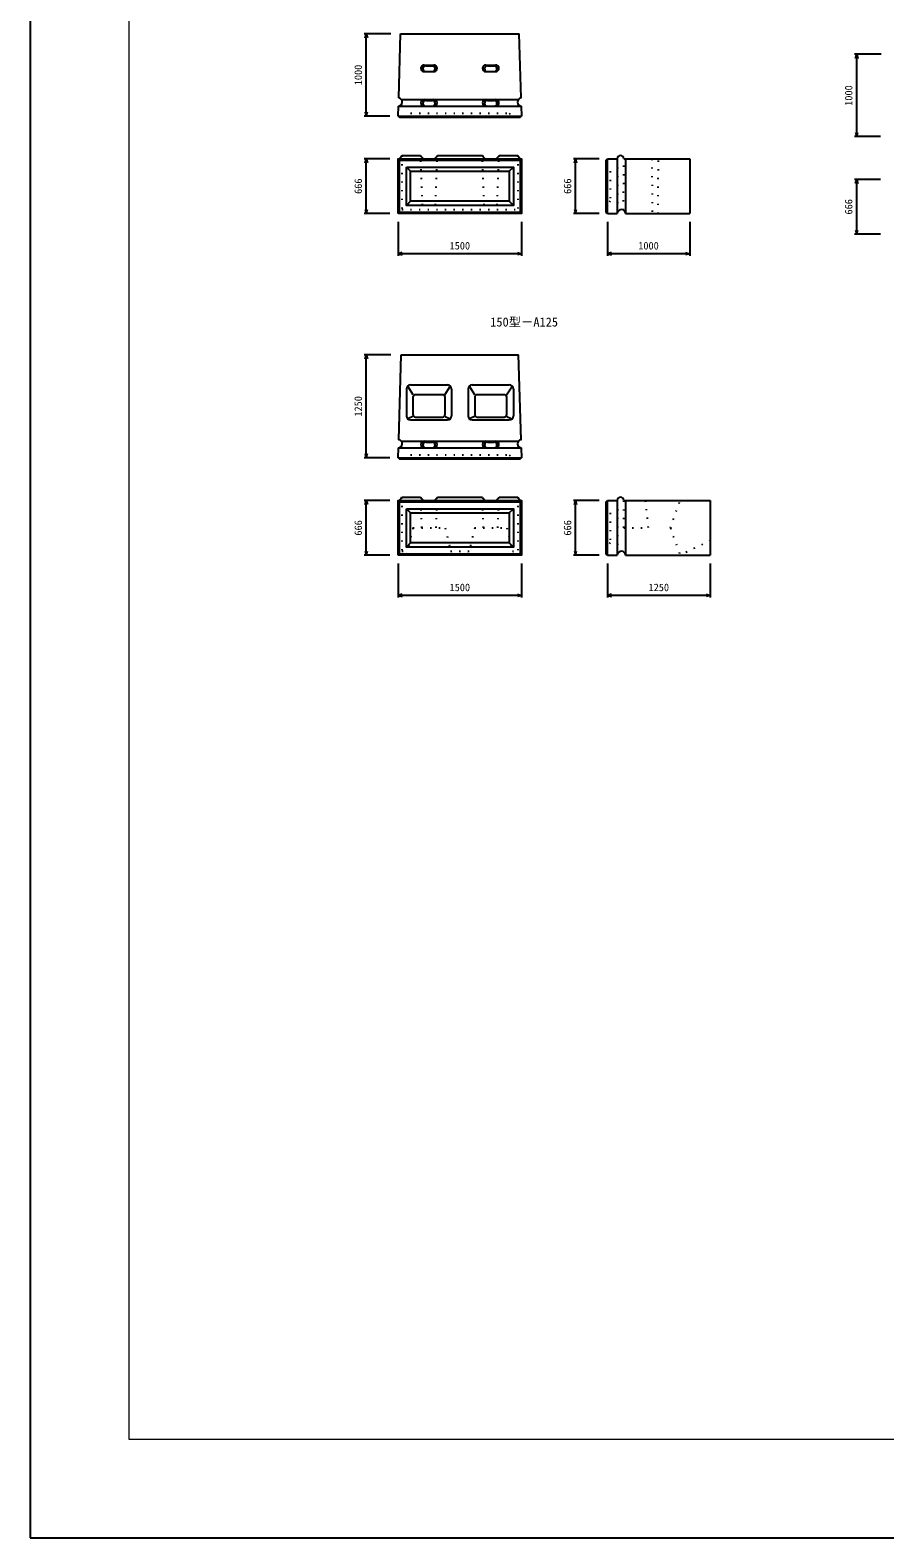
# Model space of a CAD drawing. Units: millimetres, scale not verified. Extents: x -25200 to 25200, y -17820 to 17820.
# Drawn here: x -25200 to -14811, y -17820 to 492 of the extents above; entities that cross this region are included whole.
import ezdxf
from ezdxf.enums import TextEntityAlignment as Align

# ---------------------------------------------------------------- set-up
doc = ezdxf.new("R2010")
doc.units = ezdxf.units.MM
doc.header["$LTSCALE"] = 60
doc.linetypes.add('DOTTED', pattern=[1.75, 0.25, -1.5])
for name, color, linetype, lineweight in [('0-0_DIM', 7, 'Continuous', 25), ('0-1_Defpoints', 5, 'Continuous', 25), ('0-4_OUTLINE', 3, 'Continuous', 25), ('0-5_OUTLINE2', 4, 'Continuous', 25), ('0-6_TXT', 7, 'Continuous', 25), ('0-7_WAKU', 3, 'Continuous', 13)]:
    doc.layers.add(name, color=color, linetype=linetype, lineweight=lineweight)
doc.styles.add('ＭＳ ゴシック', font='')
doc.styles.get('ＭＳ ゴシック').set_extended_font_data('MS Gothic')

msp = doc.modelspace()

# ---------------------------------------------------------------- linework, layer by layer
at = {"layer": '0-0_DIM'}
for p, q in [((-20816.71, 448.61), (-21139.3, 448.61)), ((-21114.3, -551.39), (-21114.3, 448.61)), ((-14855.79, 198.61), (-15178.38, 198.61)), ((-15153.38, -801.39), (-15153.38, 198.61)), ((-20826.71, -551.39), (-21139.3, -551.39)), ((-14865.79, -801.39), (-15178.38, -801.39)), ((-20826.71, -1070.01), (-21139.3, -1070.01)), ((-21114.3, -1736.01), (-21114.3, -1070.01)), ((-18283.1, -1070.01), (-18595.69, -1070.01)), ((-18570.69, -1736.01), (-18570.69, -1070.01)), ((-14865.79, -1320.01), (-15178.38, -1320.01)), ((-15153.38, -1986.01), (-15153.38, -1320.01)), ((-20826.71, -1736.01), (-21139.3, -1736.01)), ((-18283.1, -1736.01), (-18595.69, -1736.01)), ((-20726.71, -1836.01), (-20726.71, -2248.6)), ((-19226.71, -1836.01), (-19226.71, -2248.6)), ((-18183.1, -1836.01), (-18183.1, -2248.6)), ((-17183.1, -1836.01), (-17183.1, -2248.6)), ((-14865.79, -1986.01), (-15178.38, -1986.01)), ((-19226.71, -2223.6), (-20726.71, -2223.6)), ((-17183.1, -2223.6), (-18183.1, -2223.6)), ((-20816.71, -3451.39), (-21139.3, -3451.39)), ((-21114.3, -4701.39), (-21114.3, -3451.39)), ((-20826.71, -4701.39), (-21139.3, -4701.39)), ((-20826.71, -5220.01), (-21139.3, -5220.01)), ((-21114.3, -5886.01), (-21114.3, -5220.01)), ((-18283.1, -5220.01), (-18595.69, -5220.01)), ((-18570.69, -5886.01), (-18570.69, -5220.01)), ((-20826.71, -5886.01), (-21139.3, -5886.01)), ((-20726.71, -5986.01), (-20726.71, -6398.6)), ((-19226.71, -5986.01), (-19226.71, -6398.6)), ((-18283.1, -5886.01), (-18595.69, -5886.01)), ((-18183.1, -5986.01), (-18183.1, -6398.6)), ((-16933.1, -5986.01), (-16933.1, -6398.6)), ((-19226.71, -6373.6), (-20726.71, -6373.6)), ((-16933.1, -6373.6), (-18183.1, -6373.6))]:
    msp.add_line(p, q, dxfattribs=at)
for points in [[(-21127.69, 398.61), (-21114.3, 448.61), (-21100.9, 398.61)], [(-15166.78, 148.61), (-15153.38, 198.61), (-15139.99, 148.61)], [(-21127.69, -501.39), (-21114.3, -551.39), (-21100.9, -501.39)], [(-15166.78, -751.39), (-15153.38, -801.39), (-15139.99, -751.39)], [(-21127.69, -1120.01), (-21114.3, -1070.01), (-21100.9, -1120.01)], [(-18584.08, -1120.01), (-18570.69, -1070.01), (-18557.29, -1120.01)], [(-15166.78, -1370.01), (-15153.38, -1320.01), (-15139.99, -1370.01)], [(-21127.69, -1686.01), (-21114.3, -1736.01), (-21100.9, -1686.01)], [(-18584.08, -1686.01), (-18570.69, -1736.01), (-18557.29, -1686.01)], [(-15166.78, -1936.01), (-15153.38, -1986.01), (-15139.99, -1936.01)], [(-20676.71, -2210.2), (-20726.71, -2223.6), (-20676.71, -2237)], [(-19276.71, -2210.2), (-19226.71, -2223.6), (-19276.71, -2237)], [(-18133.1, -2210.2), (-18183.1, -2223.6), (-18133.1, -2237)], [(-17233.1, -2210.2), (-17183.1, -2223.6), (-17233.1, -2237)], [(-21127.69, -3501.39), (-21114.3, -3451.39), (-21100.9, -3501.39)], [(-21127.69, -4651.39), (-21114.3, -4701.39), (-21100.9, -4651.39)], [(-21127.69, -5270.01), (-21114.3, -5220.01), (-21100.9, -5270.01)], [(-18584.08, -5270.01), (-18570.69, -5220.01), (-18557.29, -5270.01)], [(-21127.69, -5836.01), (-21114.3, -5886.01), (-21100.9, -5836.01)], [(-18584.08, -5836.01), (-18570.69, -5886.01), (-18557.29, -5836.01)], [(-20676.71, -6360.2), (-20726.71, -6373.6), (-20676.71, -6387)], [(-19276.71, -6360.2), (-19226.71, -6373.6), (-19276.71, -6387)], [(-18133.1, -6360.2), (-18183.1, -6373.6), (-18133.1, -6387)], [(-16983.1, -6360.2), (-16933.1, -6373.6), (-16983.1, -6387)]]:
    msp.add_lwpolyline(points, dxfattribs=at)
at = {"layer": '0-1_Defpoints'}
msp.add_lwpolyline([(-25200, -17820), (25200, -17820), (25200, 17820), (-25200, 17820)], close=True, dxfattribs=at)
at = {"layer": '0-4_OUTLINE'}
for p, q in [((-20720.43, -331.79), (-20698.14, 448.61)), ((-20698.14, 448.61), (-19255.28, 448.61)), ((-19232.98, -331.79), (-19255.28, 448.61)), ((-20411.71, 68.61), (-20291.71, 68.61)), ((-20392.15, 58.85), (-20311.26, 58.85)), ((-19661.71, 68.61), (-19541.71, 68.61)), ((-19642.15, 58.85), (-19561.26, 58.85)), ((-20411.71, -11.39), (-20291.71, -11.39)), ((-19661.71, -11.39), (-19541.71, -11.39)), ((-20411.71, -351.39), (-20291.71, -351.39)), ((-20392.15, -361.15), (-20311.26, -361.15)), ((-19661.71, -351.39), (-19541.71, -351.39)), ((-19642.15, -361.15), (-19561.26, -361.15)), ((-20726.71, -551.39), (-20723.28, -431.39)), ((-20411.71, -431.39), (-20291.71, -431.39)), ((-19661.71, -431.39), (-19541.71, -431.39)), ((-19230.14, -431.39), (-19226.71, -551.39)), ((-20726.71, -551.39), (-20711.71, -566.39)), ((-20711.71, -566.39), (-19241.71, -566.39)), ((-19241.71, -566.39), (-19226.71, -551.39)), ((-18198.1, -1085.01), (-18183.1, -1070.01)), ((-18198.1, -1721.01), (-18198.1, -1085.01)), ((-18183.1, -1070.01), (-18063.1, -1070.01)), ((-17983.1, -1070.01), (-17183.1, -1070.01)), ((-17183.1, -1070.01), (-17183.1, -1736.01)), ((-18183.1, -1736.01), (-18198.1, -1721.01)), ((-18183.1, -1736.01), (-18063.1, -1736.01)), ((-17963.1, -1736.01), (-17183.1, -1736.01)), ((-20720.43, -4481.79), (-20690.99, -3451.39)), ((-20690.99, -3451.39), (-19262.42, -3451.39)), ((-19232.98, -4481.79), (-19262.42, -3451.39)), ((-20576.71, -3816.39), (-20126.71, -3816.39)), ((-19826.71, -3816.39), (-19376.71, -3816.39)), ((-20626.71, -3866.39), (-20626.71, -4191.39)), ((-20546.71, -3966.39), (-20546.71, -4176.39)), ((-20186.71, -3936.39), (-20516.71, -3936.39)), ((-20156.71, -4176.39), (-20156.71, -3966.39)), ((-20076.71, -3866.39), (-20076.71, -4191.39)), ((-19876.71, -3866.39), (-19876.71, -4191.39)), ((-19796.71, -3966.39), (-19796.71, -4176.39)), ((-19436.71, -3936.39), (-19766.71, -3936.39)), ((-19406.71, -4176.39), (-19406.71, -3966.39)), ((-19326.71, -3866.39), (-19326.71, -4191.39)), ((-20516.71, -4206.39), (-20186.71, -4206.39)), ((-19766.71, -4206.39), (-19436.71, -4206.39)), ((-20576.71, -4241.39), (-20126.71, -4241.39)), ((-19826.71, -4241.39), (-19376.71, -4241.39)), ((-20411.71, -4501.39), (-20291.71, -4501.39)), ((-20392.15, -4511.15), (-20311.26, -4511.15)), ((-19661.71, -4501.39), (-19541.71, -4501.39)), ((-19642.15, -4511.15), (-19561.26, -4511.15)), ((-20726.71, -4701.39), (-20723.28, -4581.39)), ((-20726.71, -4701.39), (-20711.71, -4716.39)), ((-20711.71, -4716.39), (-19241.71, -4716.39)), ((-20411.71, -4581.39), (-20291.71, -4581.39)), ((-19661.71, -4581.39), (-19541.71, -4581.39)), ((-19241.71, -4716.39), (-19226.71, -4701.39)), ((-19230.14, -4581.39), (-19226.71, -4701.39)), ((-18198.1, -5235.01), (-18183.1, -5220.01)), ((-18198.1, -5871.01), (-18198.1, -5235.01)), ((-18183.1, -5220.01), (-18063.1, -5220.01)), ((-17983.1, -5220.01), (-16933.1, -5220.01)), ((-16933.1, -5220.01), (-16933.1, -5886.01)), ((-18183.1, -5886.01), (-18198.1, -5871.01)), ((-18183.1, -5886.01), (-18063.1, -5886.01)), ((-17963.1, -5886.01), (-16933.1, -5886.01))]:
    msp.add_line(p, q, dxfattribs=at)
for points in [[(-20726.71, -1736.01), (-20726.71, -1070.01), (-19226.71, -1070.01), (-19226.71, -1736.01)], [(-20726.71, -5886.01), (-20726.71, -5220.01), (-19226.71, -5220.01), (-19226.71, -5886.01)]]:
    msp.add_lwpolyline(points, close=True, dxfattribs=at)
for centre, radius, start, end in [((-20411.71, 28.61), 40, 90, 270), ((-20392.15, 23.73), 35.12, 90, 270), ((-20311.26, 23.73), 35.12, 270, 90), ((-20291.71, 28.61), 40, 270, 90), ((-19661.71, 28.61), 40, 90, 270), ((-19642.15, 23.73), 35.12, 90, 270), ((-19561.26, 23.73), 35.12, 270, 90), ((-19541.71, 28.61), 40, 270, 90), ((-20726.71, -381.39), 50, 273.93581, 82.79104), ((-20411.71, -391.39), 40, 90, 270), ((-20392.15, -396.27), 35.12, 90, 270), ((-20311.26, -396.27), 35.12, 270, 90), ((-20291.71, -391.39), 40, 270, 90), ((-19661.71, -391.39), 40, 90, 270), ((-19642.15, -396.27), 35.12, 90, 270), ((-19561.26, -396.27), 35.12, 270, 90), ((-19541.71, -391.39), 40, 270, 90), ((-19226.71, -381.39), 50, 97.20896, 266.06419), ((-18023.1, -1070.01), 40, 0, 180), ((-18013.1, -1736.01), 50, 0, 180), ((-20576.71, -3866.39), 50, 90, 180), ((-20126.71, -3866.39), 50, 0, 90), ((-19826.71, -3866.39), 50, 90, 180), ((-19376.71, -3866.39), 50, 0, 90), ((-20516.71, -3966.39), 30, 90, 180), ((-20186.71, -3966.39), 30, 0, 90), ((-19766.71, -3966.39), 30, 90, 180), ((-19436.71, -3966.39), 30, 0, 90), ((-20576.71, -4191.39), 50, 180, 270), ((-20516.71, -4176.39), 30, 180, 270), ((-20186.71, -4176.39), 30, 270, 0), ((-20126.71, -4191.39), 50, 270, 0), ((-19826.71, -4191.39), 50, 180, 270), ((-19766.71, -4176.39), 30, 180, 270), ((-19436.71, -4176.39), 30, 270, 0), ((-19376.71, -4191.39), 50, 270, 0), ((-20726.71, -4531.39), 50, 273.93581, 82.79104), ((-20411.71, -4541.39), 40, 90, 270), ((-20392.15, -4546.27), 35.12, 90, 270), ((-20311.26, -4546.27), 35.12, 270, 90), ((-20291.71, -4541.39), 40, 270, 90), ((-19661.71, -4541.39), 40, 90, 270), ((-19642.15, -4546.27), 35.12, 90, 270), ((-19561.26, -4546.27), 35.12, 270, 90), ((-19541.71, -4541.39), 40, 270, 90), ((-19226.71, -4531.39), 50, 97.20896, 266.06419), ((-18023.1, -5220.01), 40, 0, 180), ((-18013.1, -5886.01), 50, 0, 180)]:
    msp.add_arc(centre, radius, start, end, dxfattribs=at)
at = {"layer": '0-5_OUTLINE2'}
for p, q in [((-20686.71, -351.39), (-19266.71, -351.39)), ((-20723.28, -431.39), (-19230.14, -431.39)), ((-20726.71, -551.39), (-19226.71, -551.39)), ((-20681.71, -1030.01), (-20453.21, -1030.01)), ((-20250.21, -1030.01), (-19703.21, -1030.01)), ((-19500.21, -1030.01), (-19271.71, -1030.01)), ((-19241.71, -1085.01), (-19226.71, -1070.01)), ((-18183.1, -1736.01), (-18183.1, -1070.01)), ((-18063.1, -1070.01), (-18063.1, -1736.01)), ((-17963.1, -1070.01), (-17963.1, -1736.01)), ((-20626.71, -1170.01), (-20576.71, -1220.01)), ((-19376.71, -1220.01), (-19326.71, -1170.01)), ((-20576.71, -1586.01), (-20626.71, -1636.01)), ((-19376.71, -1586.01), (-19326.71, -1636.01)), ((-20726.71, -1736.01), (-20711.71, -1721.01)), ((-19241.71, -1721.01), (-19226.71, -1736.01)), ((-20543.46, -3936.65), (-20606.46, -3839.66)), ((-20159.96, -3936.65), (-20096.95, -3839.66)), ((-19793.46, -3936.65), (-19856.46, -3839.66)), ((-19409.96, -3936.65), (-19346.95, -3839.66)), ((-20547.84, -4201.5), (-20601.66, -4222.66)), ((-20155.57, -4201.5), (-20101.76, -4222.66)), ((-19797.84, -4201.5), (-19851.66, -4222.66)), ((-19405.57, -4201.5), (-19351.76, -4222.66)), ((-20686.71, -4501.39), (-19266.71, -4501.39)), ((-20726.71, -4701.39), (-19226.71, -4701.39)), ((-20723.28, -4581.39), (-19230.14, -4581.39)), ((-20681.71, -5180.01), (-20453.21, -5180.01)), ((-20250.21, -5180.01), (-19703.21, -5180.01)), ((-19500.21, -5180.01), (-19271.71, -5180.01)), ((-19241.71, -5235.01), (-19226.71, -5220.01)), ((-18183.1, -5886.01), (-18183.1, -5220.01)), ((-18063.1, -5220.01), (-18063.1, -5886.01)), ((-17963.1, -5220.01), (-17963.1, -5886.01)), ((-20626.71, -5320.01), (-20576.71, -5370.01)), ((-19376.71, -5370.01), (-19326.71, -5320.01)), ((-20576.71, -5736.01), (-20626.71, -5786.01)), ((-19376.71, -5736.01), (-19326.71, -5786.01)), ((-20726.71, -5886.01), (-20711.71, -5871.01)), ((-19241.71, -5871.01), (-19226.71, -5886.01))]:
    msp.add_line(p, q, dxfattribs=at)
at = {"layer": '0-5_OUTLINE2', "linetype": 'DOTTED'}
for p, q in [((-20681.71, -1030.01), (-20681.71, -1686.01)), ((-20426.71, -1736.01), (-20453.21, -1030.01)), ((-20277.27, -1736.01), (-20250.21, -1030.01)), ((-19676.71, -1736.01), (-19703.21, -1030.01)), ((-19527.27, -1736.01), (-19500.21, -1030.01)), ((-19271.71, -1030.01), (-19271.71, -1686.01)), ((-18063.1, -1070.01), (-18058.26, -1714.55)), ((-17987.77, -1692.9), (-17983.1, -1070.01)), ((-17643.1, -1070.01), (-17638.1, -1736.01)), ((-17568.1, -1736.01), (-17563.1, -1070.01)), ((-20682.58, -1686.24), (-19270.83, -1686.24)), ((-20681.71, -5180.01), (-20681.71, -5836.01)), ((-20439.21, -5553.01), (-20453.21, -5180.01)), ((-20264.51, -5553.01), (-20250.21, -5180.01)), ((-19689.21, -5553.01), (-19703.21, -5180.01)), ((-19514.51, -5553.01), (-19500.21, -5180.01)), ((-19271.71, -5180.01), (-19271.71, -5836.01)), ((-18063.1, -5220.01), (-18058.26, -5864.55)), ((-17985.6, -5553.01), (-17983.1, -5220.01)), ((-17723.1, -5220.01), (-17688.1, -5553.01)), ((-17418.1, -5553.01), (-17298.1, -5220.01)), ((-20546.71, -5553.01), (-20626.71, -5886.01)), ((-20546.71, -5553.01), (-20156.71, -5553.01)), ((-20156.71, -5553.01), (-20076.71, -5886.01)), ((-19796.71, -5553.01), (-19876.71, -5886.01)), ((-19796.71, -5553.01), (-19406.71, -5553.01)), ((-19406.71, -5553.01), (-19326.71, -5886.01)), ((-17985.6, -5553.01), (-17688.1, -5553.01)), ((-17418.1, -5553.01), (-17298.1, -5886.01)), ((-20682.58, -5836.24), (-20614.75, -5836.24)), ((-20088.66, -5836.24), (-19864.75, -5836.24)), ((-19338.66, -5836.24), (-19270.83, -5836.24)), ((-16933.1, -5706.01), (-17298.1, -5886.01))]:
    msp.add_line(p, q, dxfattribs=at)
for points in [[(-20626.71, -566.39), (-20576.71, -516.39), (-19376.71, -516.39), (-19326.71, -566.39)], [(-18198.1, -1170.01), (-18148.1, -1220.01), (-18148.1, -1586.01), (-18198.1, -1636.01)], [(-20626.71, -4716.39), (-20576.71, -4666.39), (-19376.71, -4666.39), (-19326.71, -4716.39)], [(-18198.1, -5320.01), (-18148.1, -5370.01), (-18148.1, -5736.01), (-18198.1, -5786.01)]]:
    msp.add_lwpolyline(points, dxfattribs=at)
at = {"layer": '0-5_OUTLINE2'}
for points in [[(-20726.71, -1070.01), (-20711.71, -1085.01), (-19241.71, -1085.01), (-19241.71, -1721.01), (-20711.71, -1721.01), (-20711.71, -1085.01)], [(-20726.71, -5220.01), (-20711.71, -5235.01), (-19241.71, -5235.01), (-19241.71, -5871.01), (-20711.71, -5871.01), (-20711.71, -5235.01)]]:
    msp.add_lwpolyline(points, dxfattribs=at)
for points in [[(-20626.71, -1170.01), (-19326.71, -1170.01), (-19326.71, -1636.01), (-20626.71, -1636.01)], [(-20576.71, -1220.01), (-19376.71, -1220.01), (-19376.71, -1586.01), (-20576.71, -1586.01)], [(-20626.71, -5320.01), (-19326.71, -5320.01), (-19326.71, -5786.01), (-20626.71, -5786.01)], [(-20576.71, -5370.01), (-19376.71, -5370.01), (-19376.71, -5736.01), (-20576.71, -5736.01)]]:
    msp.add_lwpolyline(points, close=True, dxfattribs=at)
for centre, start, end in [((-20738.85, -1011.04), 281.63354, 341.63354), ((-20396.07, -1011.04), 198.36646, 258.36646), ((-20307.35, -1011.04), 281.63354, 341.63354), ((-19646.07, -1011.04), 198.36646, 258.36646), ((-19557.35, -1011.04), 281.63354, 341.63354), ((-19214.57, -1011.04), 198.36646, 258.36646), ((-20738.85, -5161.04), 281.63354, 341.63354), ((-20396.07, -5161.04), 198.36646, 258.36646), ((-20307.35, -5161.04), 281.63354, 341.63354), ((-19646.07, -5161.04), 198.36646, 258.36646), ((-19557.35, -5161.04), 281.63354, 341.63354), ((-19214.57, -5161.04), 198.36646, 258.36646)]:
    msp.add_arc(centre, 60.21, start, end, dxfattribs=at)
at = {"layer": '0-7_WAKU'}
msp.add_lwpolyline([(-24000, -16620), (24000, -16620), (24000, 16620), (-24000, 16620)], close=True, dxfattribs=at)

# ---------------------------------------------------------------- texts
at = {"layer": '0-0_DIM', "style": 'ＭＳ ゴシック'}
for s, p in [('1000', (-21138.66, -176.71)), ('1000', (-15177.75, -426.71)), ('666', (-21138.66, -1496.76)), ('666', (-18595.05, -1496.76)), ('666', (-15177.75, -1746.76)), ('1250', (-21138.66, -4201.71)), ('666', (-21138.66, -5646.76)), ('666', (-18595.05, -5646.76))]:
    msp.add_text(s, height=91.64, rotation=90, dxfattribs=at).set_placement(p, align=Align.BOTTOM_LEFT)
for s, p in [('1500', (-20101.71, -2199.23)), ('1000', (-17808.41, -2199.23)), ('1500', (-20101.71, -6349.23)), ('1250', (-17683.41, -6349.23))]:
    msp.add_text(s, height=91.64, dxfattribs=at).set_placement(p, align=Align.BOTTOM_LEFT)
at = {"layer": '0-6_TXT', "style": 'ＭＳ ゴシック'}
msp.add_text('150型－A125', height=110, dxfattribs=at).set_placement((-19607.65, -3140.4), align=Align.BOTTOM_LEFT)

doc.saveas('drawing.dxf')
